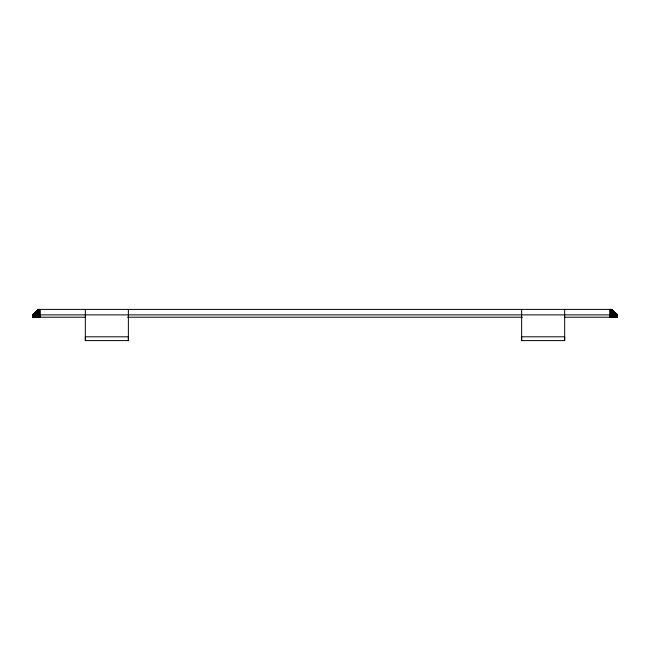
<?xml version="1.0" encoding="UTF-8"?>
<svg xmlns="http://www.w3.org/2000/svg" width="650" height="650" viewBox="0 0 650 650"><rect width="100%" height="100%" fill="white"/><g stroke="black" fill="none" stroke-linecap="round" stroke-linejoin="round"><path stroke-width="0.97" d="M85.329 340.6L85.329 336.806L128.367 336.806L128.367 340.6L85.329 340.6L85.329 309.4M521.633 340.6L521.633 336.806L564.671 336.806L564.671 340.6L521.633 340.6L521.633 309.4M36.416 317.224L36.416 314.876L39.577 309.4L38.301 317.224M39.577 309.4L37.334 314.876L37.334 317.224M33.548 317.224L33.548 314.876L38.521 309.4L32.5 314.876L32.565 317.224M33.548 314.876L38.943 309.4L35.563 314.876L35.563 317.224M32.565 314.876L38.521 309.4L33.093 314.876L33.093 317.224M38.521 309.4L32.768 314.876L32.768 317.224M32.5 317.224L85.329 317.224M127.603 317.224L522.397 317.224M564.671 317.224L617.5 317.224L617.5 314.876L611.634 309.4L38.366 309.4L32.5 314.876L617.5 314.876L611.479 309.4L616.452 314.876L616.452 317.224M616.907 317.224L616.907 314.876L611.479 309.4L617.435 314.876L617.435 317.224M611.479 309.4L617.232 314.876L617.232 317.224M616.452 314.876L611.057 309.4L614.437 314.876L614.437 317.224M611.699 317.224L610.423 309.4L613.584 314.876L613.584 317.224M610.423 309.4L612.666 314.876L612.666 317.224M615.883 317.224L615.883 314.876L611.057 309.4L615.209 314.876L615.209 317.224M610.699 317.224L609.676 309.4L609.676 317.224M564.671 309.4L564.671 340.6M128.367 309.4L128.367 340.6M40.324 317.224L40.324 309.4L39.301 317.224M34.791 317.224L34.791 314.876L38.943 309.4L34.117 314.876L34.117 317.224"/></g></svg>
